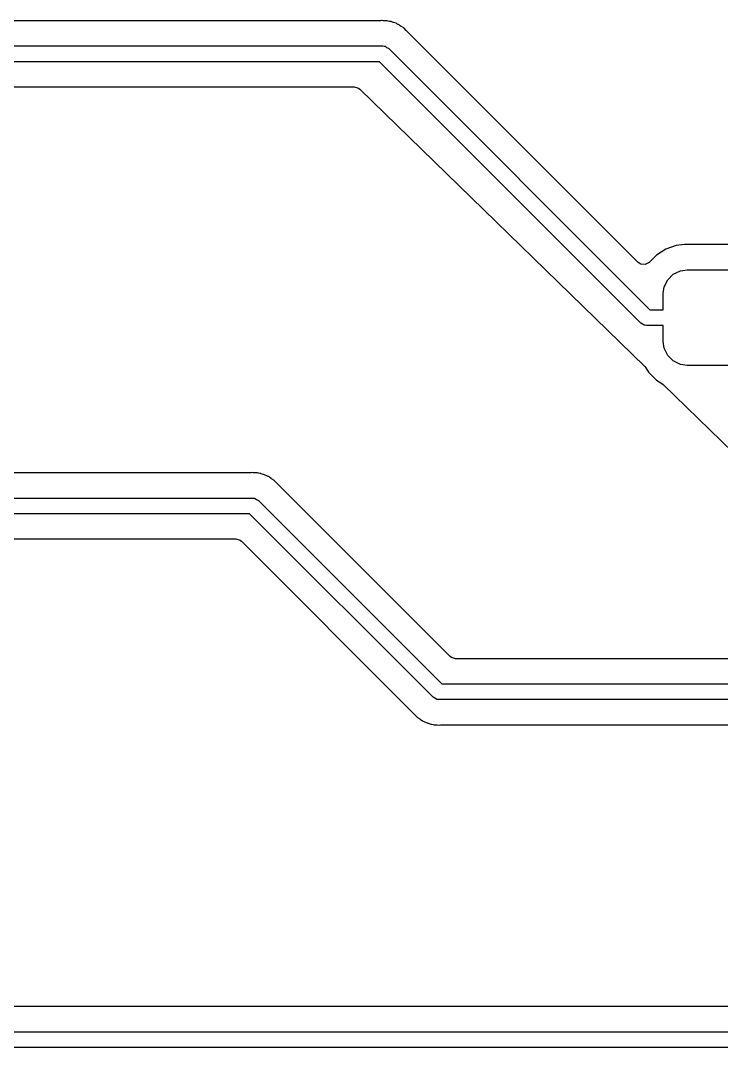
# Model space of a CAD drawing. Extents: x 0.79 to 7.48, y -4.92 to -0.79.
# Drawn here: x 3.279 to 3.719, y -4.914 to -4.27 of the extents above; entities that cross this region are included whole.
import ezdxf

# ---------------------------------------------------------------- set-up
doc = ezdxf.new("R2010")
doc.units = 0
doc.header["$MEASUREMENT"] = 0
doc.layers.add('BLACK', color=7, linetype='CONTINUOUS')

msp = doc.modelspace()

# ---------------------------------------------------------------- linework, layer by layer
at = {"layer": 'BLACK', "linetype": 'CONTINUOUS'}
for p, q in [((3.50411, -4.27065), (1.84874, -4.27065)), ((3.50494, -4.27058), (3.50411, -4.27065)), ((3.50522, -4.27053), (3.50494, -4.27058)), ((3.50559, -4.27047), (3.50522, -4.27053)), ((3.50653, -4.27056), (3.50559, -4.27047)), ((3.50559, -4.27047), (3.50559, -4.27047)), ((3.50724, -4.27064), (3.50653, -4.27056)), ((3.50749, -4.27065), (3.50724, -4.27064)), ((3.50914, -4.27065), (3.50749, -4.27065)), ((3.50977, -4.27083), (3.50914, -4.27065)), ((3.50914, -4.27065), (3.50914, -4.27065)), ((3.51059, -4.27098), (3.50977, -4.27083)), ((3.51124, -4.27105), (3.51059, -4.27098)), ((3.51146, -4.27113), (3.51124, -4.27105)), ((3.51124, -4.27105), (3.51124, -4.27105)), ((3.51124, -4.27105), (3.51124, -4.27105)), ((3.51279, -4.27166), (3.51146, -4.27113)), ((3.51302, -4.27174), (3.51279, -4.27166)), ((3.51462, -4.27218), (3.51302, -4.27174)), ((3.51518, -4.27252), (3.51462, -4.27218)), ((3.51592, -4.27289), (3.51518, -4.27252)), ((3.5162, -4.273), (3.51592, -4.27289)), ((3.51653, -4.27314), (3.5162, -4.273)), ((3.51726, -4.27369), (3.51653, -4.27314)), ((3.51786, -4.27414), (3.51726, -4.27369)), ((3.51806, -4.27428), (3.51786, -4.27414)), ((3.51948, -4.27514), (3.51806, -4.27428)), ((3.52102, -4.27679), (3.51948, -4.27514)), ((3.52118, -4.27696), (3.52102, -4.27679)), ((3.66633, -4.42211), (3.52118, -4.27696)), ((1.83778, -4.28642), (3.5063, -4.28642)), ((3.5063, -4.28642), (3.50717, -4.28654)), ((3.50717, -4.28654), (3.50735, -4.28653)), ((3.50735, -4.28653), (3.50744, -4.28658)), ((3.50744, -4.28658), (3.50769, -4.28662)), ((3.50769, -4.28662), (3.50871, -4.28728)), ((3.50871, -4.28728), (3.50978, -4.28786)), ((3.50978, -4.28786), (3.67369, -4.45177)), ((3.50426, -4.29626), (1.83778, -4.29626)), ((3.66817, -4.46017), (3.50426, -4.29626)), ((1.84874, -4.31203), (3.48845, -4.31203)), ((3.48845, -4.31203), (3.49109, -4.3128)), ((3.49109, -4.3128), (3.49186, -4.31341)), ((3.49186, -4.31341), (3.67056, -4.48743)), ((3.68373, -4.4138), (3.67786, -4.41749)), ((3.69028, -4.41151), (3.68373, -4.4138)), ((3.69544, -4.41093), (3.69028, -4.41151)), ((3.75889, -4.41093), (3.69544, -4.41093)), ((3.69544, -4.41093), (3.69544, -4.41093)), ((3.66808, -4.42323), (3.66633, -4.42211)), ((3.67082, -4.42343), (3.66808, -4.42323)), ((3.67323, -4.42211), (3.67082, -4.42343)), ((3.67786, -4.41749), (3.67323, -4.42211)), ((3.68496, -4.43298), (3.68845, -4.42949)), ((3.68845, -4.42949), (3.69289, -4.42732)), ((3.69289, -4.42732), (3.69717, -4.42669)), ((3.69717, -4.42669), (3.75717, -4.42669)), ((3.68279, -4.43741), (3.68496, -4.43298)), ((3.68217, -4.44169), (3.68279, -4.43741)), ((3.68217, -4.45177), (3.68217, -4.44169)), ((3.67369, -4.45177), (3.68217, -4.45177)), ((3.66924, -4.46076), (3.66817, -4.46017)), ((3.67027, -4.46141), (3.66924, -4.46076)), ((3.67051, -4.46145), (3.67027, -4.46141)), ((3.67061, -4.4615), (3.67051, -4.46145)), ((3.67078, -4.46149), (3.67061, -4.4615)), ((3.67165, -4.46161), (3.67078, -4.46149)), ((3.68217, -4.46161), (3.67165, -4.46161)), ((3.68217, -4.47169), (3.68217, -4.46161)), ((3.68279, -4.47597), (3.68217, -4.47169)), ((3.68496, -4.48041), (3.68279, -4.47597)), ((3.68845, -4.4839), (3.68496, -4.48041)), ((3.67056, -4.48743), (3.67128, -4.48833)), ((3.69289, -4.48607), (3.68845, -4.4839)), ((3.69717, -4.48669), (3.69289, -4.48607)), ((3.75717, -4.48669), (3.69717, -4.48669)), ((3.67128, -4.48833), (3.67296, -4.491)), ((3.67296, -4.491), (3.67296, -4.491)), ((3.67296, -4.491), (3.67296, -4.491)), ((3.67296, -4.491), (3.67786, -4.4959)), ((3.67786, -4.4959), (3.68134, -4.49809)), ((3.68134, -4.49809), (3.68215, -4.49872)), ((3.68215, -4.49872), (3.83948, -4.65194)), ((3.42261, -4.55411), (2.00035, -4.55411)), ((3.42344, -4.55404), (3.42261, -4.55411)), ((3.42372, -4.554), (3.42344, -4.55404)), ((3.42409, -4.55393), (3.42372, -4.554)), ((3.42503, -4.55403), (3.42409, -4.55393)), ((3.42409, -4.55393), (3.42409, -4.55393)), ((3.42574, -4.5541), (3.42503, -4.55403)), ((3.42599, -4.55411), (3.42574, -4.5541)), ((3.42765, -4.55411), (3.42599, -4.55411)), ((3.42828, -4.55429), (3.42765, -4.55411)), ((3.42765, -4.55411), (3.42765, -4.55411)), ((3.4291, -4.55445), (3.42828, -4.55429)), ((3.42975, -4.55451), (3.4291, -4.55445)), ((3.42996, -4.5546), (3.42975, -4.55451)), ((3.42975, -4.55451), (3.42975, -4.55451)), ((3.42975, -4.55451), (3.42975, -4.55451)), ((3.43129, -4.55512), (3.42996, -4.5546)), ((3.43153, -4.5552), (3.43129, -4.55512)), ((3.43312, -4.55565), (3.43153, -4.5552)), ((3.43368, -4.55599), (3.43312, -4.55565)), ((3.43443, -4.55636), (3.43368, -4.55599)), ((3.4347, -4.55647), (3.43443, -4.55636)), ((3.43504, -4.5566), (3.4347, -4.55647)), ((3.43525, -4.55676), (3.43504, -4.5566)), ((3.43636, -4.5576), (3.43525, -4.55676)), ((3.43657, -4.55774), (3.43636, -4.5576)), ((3.43798, -4.5586), (3.43657, -4.55774)), ((3.43963, -4.56037), (3.43798, -4.5586)), ((3.43968, -4.56042), (3.43963, -4.56037)), ((3.54848, -4.66922), (3.43968, -4.56042)), ((2, -4.56988), (3.4248, -4.56988)), ((3.4248, -4.56988), (3.42567, -4.57001)), ((3.42567, -4.57001), (3.42585, -4.56999)), ((3.42585, -4.56999), (3.42594, -4.57005)), ((3.42594, -4.57005), (3.42619, -4.57008)), ((3.42619, -4.57008), (3.42721, -4.57074)), ((3.42721, -4.57074), (3.42828, -4.57132)), ((3.42828, -4.57132), (3.54338, -4.68642)), ((3.42276, -4.57972), (2.00204, -4.57972)), ((3.53786, -4.69482), (3.42276, -4.57972)), ((2.01059, -4.59549), (3.41421, -4.59549)), ((3.41421, -4.59549), (3.41685, -4.59627)), ((3.41685, -4.59627), (3.41766, -4.59692)), ((3.41766, -4.59692), (3.52646, -4.70572)), ((3.54929, -4.66987), (3.54848, -4.66922)), ((3.55193, -4.67065), (3.54929, -4.66987)), ((3.94112, -4.67065), (3.55193, -4.67065)), ((3.54338, -4.68642), (3.94331, -4.68642)), ((3.53893, -4.6954), (3.53786, -4.69482)), ((3.53995, -4.69606), (3.53893, -4.6954)), ((3.5402, -4.6961), (3.53995, -4.69606)), ((3.54029, -4.69615), (3.5402, -4.6961)), ((3.54047, -4.69613), (3.54029, -4.69615)), ((3.54134, -4.69626), (3.54047, -4.69613)), ((3.94127, -4.69626), (3.54134, -4.69626)), ((3.52646, -4.70572), (3.52816, -4.70754)), ((3.52816, -4.70754), (3.52958, -4.7084)), ((3.52958, -4.7084), (3.52978, -4.70854)), ((3.52978, -4.70854), (3.5311, -4.70954)), ((3.5311, -4.70954), (3.53171, -4.70978)), ((3.53171, -4.70978), (3.53246, -4.71015)), ((3.53246, -4.71015), (3.53302, -4.71049)), ((3.53302, -4.71049), (3.53302, -4.71049)), ((3.53302, -4.71049), (3.53302, -4.71049)), ((3.53302, -4.71049), (3.53461, -4.71094)), ((3.53461, -4.71094), (3.53485, -4.71102)), ((3.53485, -4.71102), (3.53639, -4.71163)), ((3.53639, -4.71163), (3.53662, -4.71165)), ((3.53662, -4.71165), (3.53705, -4.7117)), ((3.53705, -4.7117), (3.53786, -4.71185)), ((3.53786, -4.71185), (3.53849, -4.71203)), ((3.53849, -4.71203), (3.54015, -4.71203)), ((3.54015, -4.71203), (3.5404, -4.71204)), ((3.5404, -4.71204), (3.54205, -4.71221)), ((3.54205, -4.71221), (3.5427, -4.7121)), ((3.5427, -4.7121), (3.54353, -4.71203)), ((3.54353, -4.71203), (3.85607, -4.71203)), ((6.13626, -4.88876), (1.21059, -4.88876)), ((1.20204, -4.90453), (6.14481, -4.90453)), ((6.14685, -4.91437), (1.2, -4.91437))]:
    msp.add_line(p, q, dxfattribs=at)

doc.saveas('drawing.dxf')
